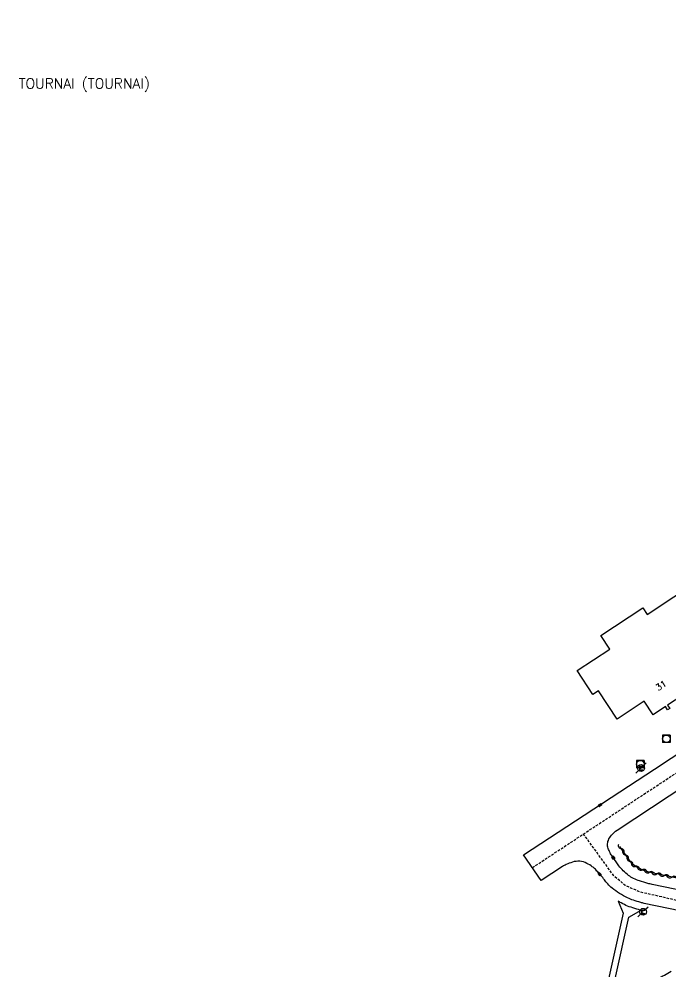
# Model space of a CAD drawing. Header units: millimetres. Extents: x 80000 to 81001, y 143000 to 144000.
# Drawn here: x 80013 to 80141.5, y 143812.3 to 144000 of the extents above; entities that cross this region are included whole.
import ezdxf
from ezdxf.enums import TextEntityAlignment as Align

# ---------------------------------------------------------------- set-up
doc = ezdxf.new("R2010")
doc.units = ezdxf.units.MM
doc.linetypes.add('DASHED', pattern=[0.75, 0.5, -0.25])
doc.layers.get('0').update_dxf_attribs({"linetype": 'CONTINUOUS'})
for name, color, linetype in [('W0001', 6, 'DASHED'), ('W0008', 7, 'CONTINUOUS'), ('W0100', 7, 'CONTINUOUS'), ('W0310', 3, 'CONTINUOUS'), ('W0400', 7, 'CONTINUOUS'), ('W0420', 7, 'CONTINUOUS'), ('W0471', 7, 'CONTINUOUS'), ('W0980', 7, 'CONTINUOUS'), ('W0991', 7, 'CONTINUOUS')]:
    doc.layers.add(name, color=color, linetype=linetype)
doc.styles.get("Standard").update_dxf_attribs({"font": 'romans.shx', "width": 0.85})

# ---------------------------------------------------------------- blocks, each defined once
blk = doc.blocks.new('T400')
for p, q in [((-0.15, 0.3), (0.15, 0.3)), ((-0.15, -0.25), (-0.15, 0.3)), ((-0.15, 0.15), (0.15, 0.15)), ((-0.15, 0), (0.15, 0)), ((0.15, 0.3), (0.15, -0.25)), ((-0.15, -0.15), (0.15, -0.15)), ((-0.15, -0.25), (-0.15, -0.3)), ((-0.15, -0.3), (0.15, -0.3)), ((0.15, -0.3), (0.15, -0.25))]:
    blk.add_line(p, q)
blk = doc.blocks.new('T471')
for p, q in [((-0.333334, 0.333334), (-0.333334, -0.333334)), ((-0.333334, 0.333334), (0.333334, 0.333334)), ((-0.333334, 0), (0, 0)), ((0.500001, 0.500001), (1.000002, 1.000002)), ((-0.500001, -0.500001), (-1.000002, -1.000002)), ((-0.333334, -0.333334), (0.333334, -0.333334))]:
    blk.add_line(p, q)
blk.add_ellipse((0, 0), major_axis=(0.471405, 0.471405), ratio=1, start_param=5.4977871438, end_param=11.780972451)
blk = doc.blocks.new('T420')
for p, q in [((0.75, 0.75), (-0.75, 0.75)), ((-0.75, 0.75), (-0.75, -0.75)), ((0.75, 0.75), (0.75, -0.75)), ((0.75, -0.75), (-0.75, -0.75))]:
    blk.add_line(p, q)
blk.add_ellipse((0, 0), major_axis=(-0.53, 0.53), ratio=1, start_param=3.926991, end_param=10.210176)
blk = doc.blocks.new('t310o')
at = {"color": 0, "linetype": 'Continuous'}
for centre, start, end in [((-0.5, 0.38), 216.8699, 323.1304), ((0.5, -0.37), 36.8699, 143.1303)]:
    blk.add_arc(centre, 0.625, start, end, dxfattribs=at)

msp = doc.modelspace()

# ---------------------------------------------------------------- linework, layer by layer
at = {"layer": 'W0001', "flags": 128}
for points in [[(80114.19, 143832.85), (80183.94, 143878.74), (80188.31, 143881.76), (80191.33, 143884.67), (80194.24, 143887.46), (80198.16, 143892.05), (80235.43, 143935.57), (80238.9, 143939.71), (80240.91, 143942.73), (80242.03, 143945.86), (80243.27, 143950.22), (80249.53, 143980.88), (80249.98, 143985.35), (80249.53, 143988.49), (80248.53, 143992.07), (80246.51, 143995.53), (80243.51, 144000)], [(80158, 143816.9), (80150.81, 143824.21), (80146.78, 143825.44), (80138.5, 143827.34), (80135.48, 143828.01), (80132.46, 143829.35), (80130.22, 143831.25), (80124.26, 143839.47)]]:
    msp.add_lwpolyline(points, dxfattribs=at)
at = {"layer": 'W0008', "flags": 128}
for points in [[(80145.84, 143823.79), (80136.23, 143825.81, -0.018639), (80135.53, 143825.98, -0.008961), (80134.09, 143826.42, -0.034975), (80132.96, 143826.89, -0.023648), (80131.37, 143827.76, -0.029968), (80129.88, 143828.81, -0.046747), (80129.03, 143829.63, -0.019376), (80128.37, 143830.45, 0.018527), (80127.69, 143831.31, 0.006689), (80127.23, 143831.83, 0.005007), (80126.6, 143832.52, 0.050498), (80126, 143833.03, 0.031743), (80124.93, 143833.69, 0.100417), (80123.52, 143834.1, 0.102023), (80122.09, 143833.93, 0.024094), (80120.83, 143833.44, 0.041066), (80120.13, 143833.07), (80115.93, 143830.3), (80112.45, 143835.39), (80138.27, 143852.26), (80175.19, 143876.63)], [(80138.89, 143810.95, 0.004716), (80141.57, 143812.46, 0.014341)]]:
    msp.add_lwpolyline(points, format="xyb", dxfattribs=at)
at = {"layer": 'W0008'}
msp.add_lwpolyline([(80151.22, 143826.76), (80137.8, 143829.53, -0.017159), (80136.94, 143829.74, -0.008945), (80135.32, 143830.22, -0.039689), (80134.14, 143830.7, -0.042001), (80133.12, 143831.33, -0.03844), (80132.07, 143832.24, -0.041325), (80131.25, 143833.22), (80129.83, 143835.22, -0.033307), (80129.6, 143835.58, -0.014911), (80129.19, 143836.43, -0.101817), (80128.99, 143837.31, -0.099075), (80129.16, 143838.22, -0.085934), (80129.77, 143839.23, -0.06709), (80130.9, 143840.22), (80178.67, 143871.74)], format="xyb", dxfattribs=at)
msp.add_lwpolyline([(80135.6, 143824.44, -0.011144), (80135.12, 143824.57, -0.008961), (80133.63, 143825.03, -0.034975), (80132.31, 143825.57, -0.016857), (80131.08, 143826.22), (80132.08, 143823.86), (80128.64, 143808.5), (80131.09, 143809.52), (80130.5, 143810.94), (80133.18, 143823.12)], format="xyb", close=True, dxfattribs=at)
at = {"layer": 'W0100', "flags": 128}
msp.add_lwpolyline([(80143.82, 143866.84), (80140.84, 143864.85), (80141.27, 143864.2), (80140.85, 143863.93), (80140.42, 143864.57), (80138, 143862.97), (80136.23, 143865.63), (80130.9, 143862.09), (80127.19, 143867.67), (80126.11, 143866.95), (80123.03, 143871.66), (80129.44, 143875.9), (80127.68, 143878.57), (80135.95, 143884.04), (80136.84, 143882.71), (80152.56, 143893.13)], dxfattribs=at)
at = {"layer": 'W0310'}
msp.add_lwpolyline([(80204.63, 143884.4), (80176.72, 143851.21), (80164.76, 143837.47), (80159.74, 143831.74, -0.032855), (80158.99, 143831, -0.019009), (80157.59, 143829.86, -0.067579), (80156.02, 143828.99, -0.077286), (80154.49, 143828.64, -0.024464), (80153.15, 143828.62, -0.043963), (80152.41, 143828.71), (80137.75, 143831.82, -0.030783), (80136.66, 143832.12, -0.024089), (80135.32, 143832.66, -0.057705), (80134.1, 143833.39, -0.077752), (80133.37, 143834.16), (80131.41, 143837.03)], format="xyb", dxfattribs=at)

# ---------------------------------------------------------------- block references
for p, rotation in [((80131.71, 143836.58), 124.4753128431196), ((80132.56, 143835.34), 124.4753128431196), ((80133.41, 143834.11), 125.6160792808482), ((80134.51, 143833.1), 146.9453812846251), ((80135.85, 143832.43), 157.6843058856641), ((80137.27, 143831.93), 164.9374486957807), ((80138.73, 143831.61), 168.0418446990647), ((80140.2, 143831.3), 168.0418446990647), ((80141.66, 143830.99), 168.0418446990647)]:
    msp.add_blockref('t310o', p, dxfattribs=dict(at, rotation=rotation))
at = {"layer": 'W0400'}
for p, rotation in [((80127.51, 143845.16), 302.9677552289329), ((80130.13, 143834.79), 215.6953503120512), ((80127.45, 143831.58), 41.71072463343113)]:
    msp.add_blockref('T400', p, dxfattribs=dict(at, rotation=rotation))
at = {"layer": 'W0420'}
for p in [(80140.6, 143858.22), (80135.44, 143853.23)]:
    msp.add_blockref('T420', p, dxfattribs=at)
at = {"layer": 'W0471'}
for p in [(80135.6, 143852.47), (80136, 143824.15)]:
    msp.add_blockref('T471', p, dxfattribs=at)

# ---------------------------------------------------------------- texts
at = {"layer": 'W0980'}
msp.add_text('TOURNAI (TOURNAI)', height=2, dxfattribs=at).set_placement((80025.85, 143987.17), align=Align.MIDDLE)
at = {"layer": 'W0991'}
msp.add_text('31', height=1.25, rotation=33.759, dxfattribs=at).set_placement((80139.55, 143868.72), align=Align.MIDDLE)

doc.saveas('drawing.dxf')
